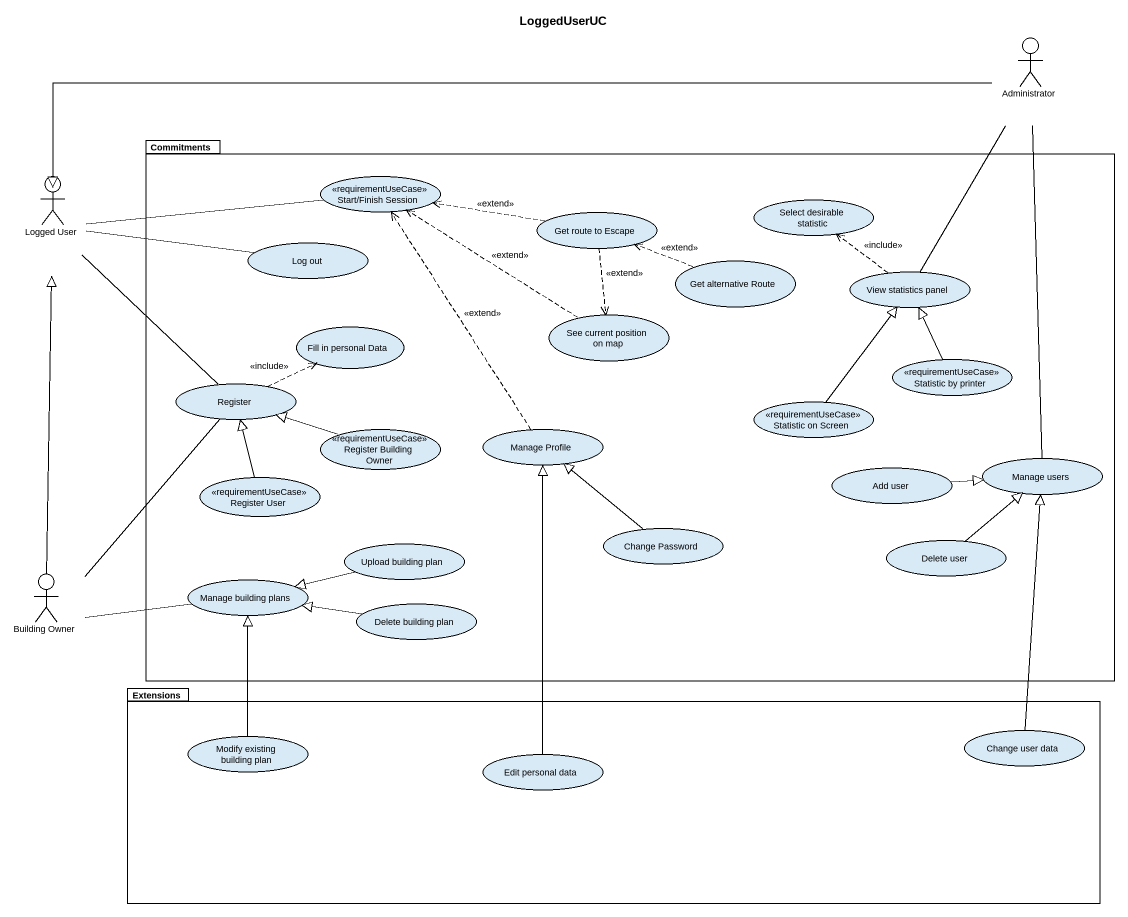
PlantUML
@startuml
title LoggedUserUC
actor Administrator
package Commitments {
  usecase "Start/Finish Session" as Start_Finish_Session <<requirementUseCase>>
  usecase "Get route to Escape" as Get_route_to_Escape
  usecase "Select desirable statistic" as Select_desirable_statistic
  usecase "Log out" as Log_out
  usecase "Get alternative Route" as Get_alternative_Route
  usecase "View statistics panel" as View_statistics_panel
  usecase "Fill in personal Data" as Fill_in_personal_Data
  usecase "See current position on map" as See_current_position_on_map
  usecase Register
  usecase "Statistic by printer" as Statistic_by_printer <<requirementUseCase>>
  usecase "Register Building Owner" as Register_Building_Owner <<requirementUseCase>>
  usecase "Manage Profile" as Manage_Profile
  usecase "Statistic on Screen" as Statistic_on_Screen <<requirementUseCase>>
  usecase "Add user" as Add_user
  usecase "Manage users" as Manage_users
  usecase "Register User" as Register_User <<requirementUseCase>>
  usecase "Upload building plan" as Upload_building_plan
  usecase "Change Password" as Change_Password
  usecase "Delete user" as Delete_user
  usecase "Manage building plans" as Manage_building_plans
  usecase "Delete building plan" as Delete_building_plan
}
actor "Logged User" as Logged_User
actor "Building Owner" as Building_Owner
package Extensions {
  usecase "Modify existing building plan" as Modify_existing_building
  usecase "Change user data" as Change_user_data
  usecase "Edit personal data" as Edit_personal_data
}
Administrator -left-|> Logged_User
Administrator -- Manage_users
Logged_User -right- Start_Finish_Session
Logged_User -- Register
Get_route_to_Escape .left.> Start_Finish_Session : <<extend>>
Get_route_to_Escape ..> See_current_position_on_map : <<extend>>
Log_out -left- Logged_User
Get_alternative_Route .left.> Get_route_to_Escape : <<extend>>
View_statistics_panel -up- Administrator
View_statistics_panel .up.> Select_desirable_statistic : <<include>>
See_current_position_on_map .up.> Start_Finish_Session : <<extend>>
Register .right.> Fill_in_personal_Data : <<include>>
Statistic_by_printer -up-|> View_statistics_panel
Register_Building_Owner -left-|> Register
Manage_Profile .up.> Start_Finish_Session : <<extend>>
Statistic_on_Screen -up-|> View_statistics_panel
Add_user -right-|> Manage_users
Register_User -up-|> Register
Upload_building_plan -left-|> Manage_building_plans
Change_Password -up-|> Manage_Profile
Delete_user -up-|> Manage_users
Building_Owner -up-|> Logged_User
Building_Owner -up- Register
Building_Owner -right- Manage_building_plans
Delete_building_plan -left-|> Manage_building_plans
Modify_existing_building -up-|> Manage_building_plans
Change_user_data -up-|> Manage_users
Edit_personal_data -up-|> Manage_Profile
@enduml
